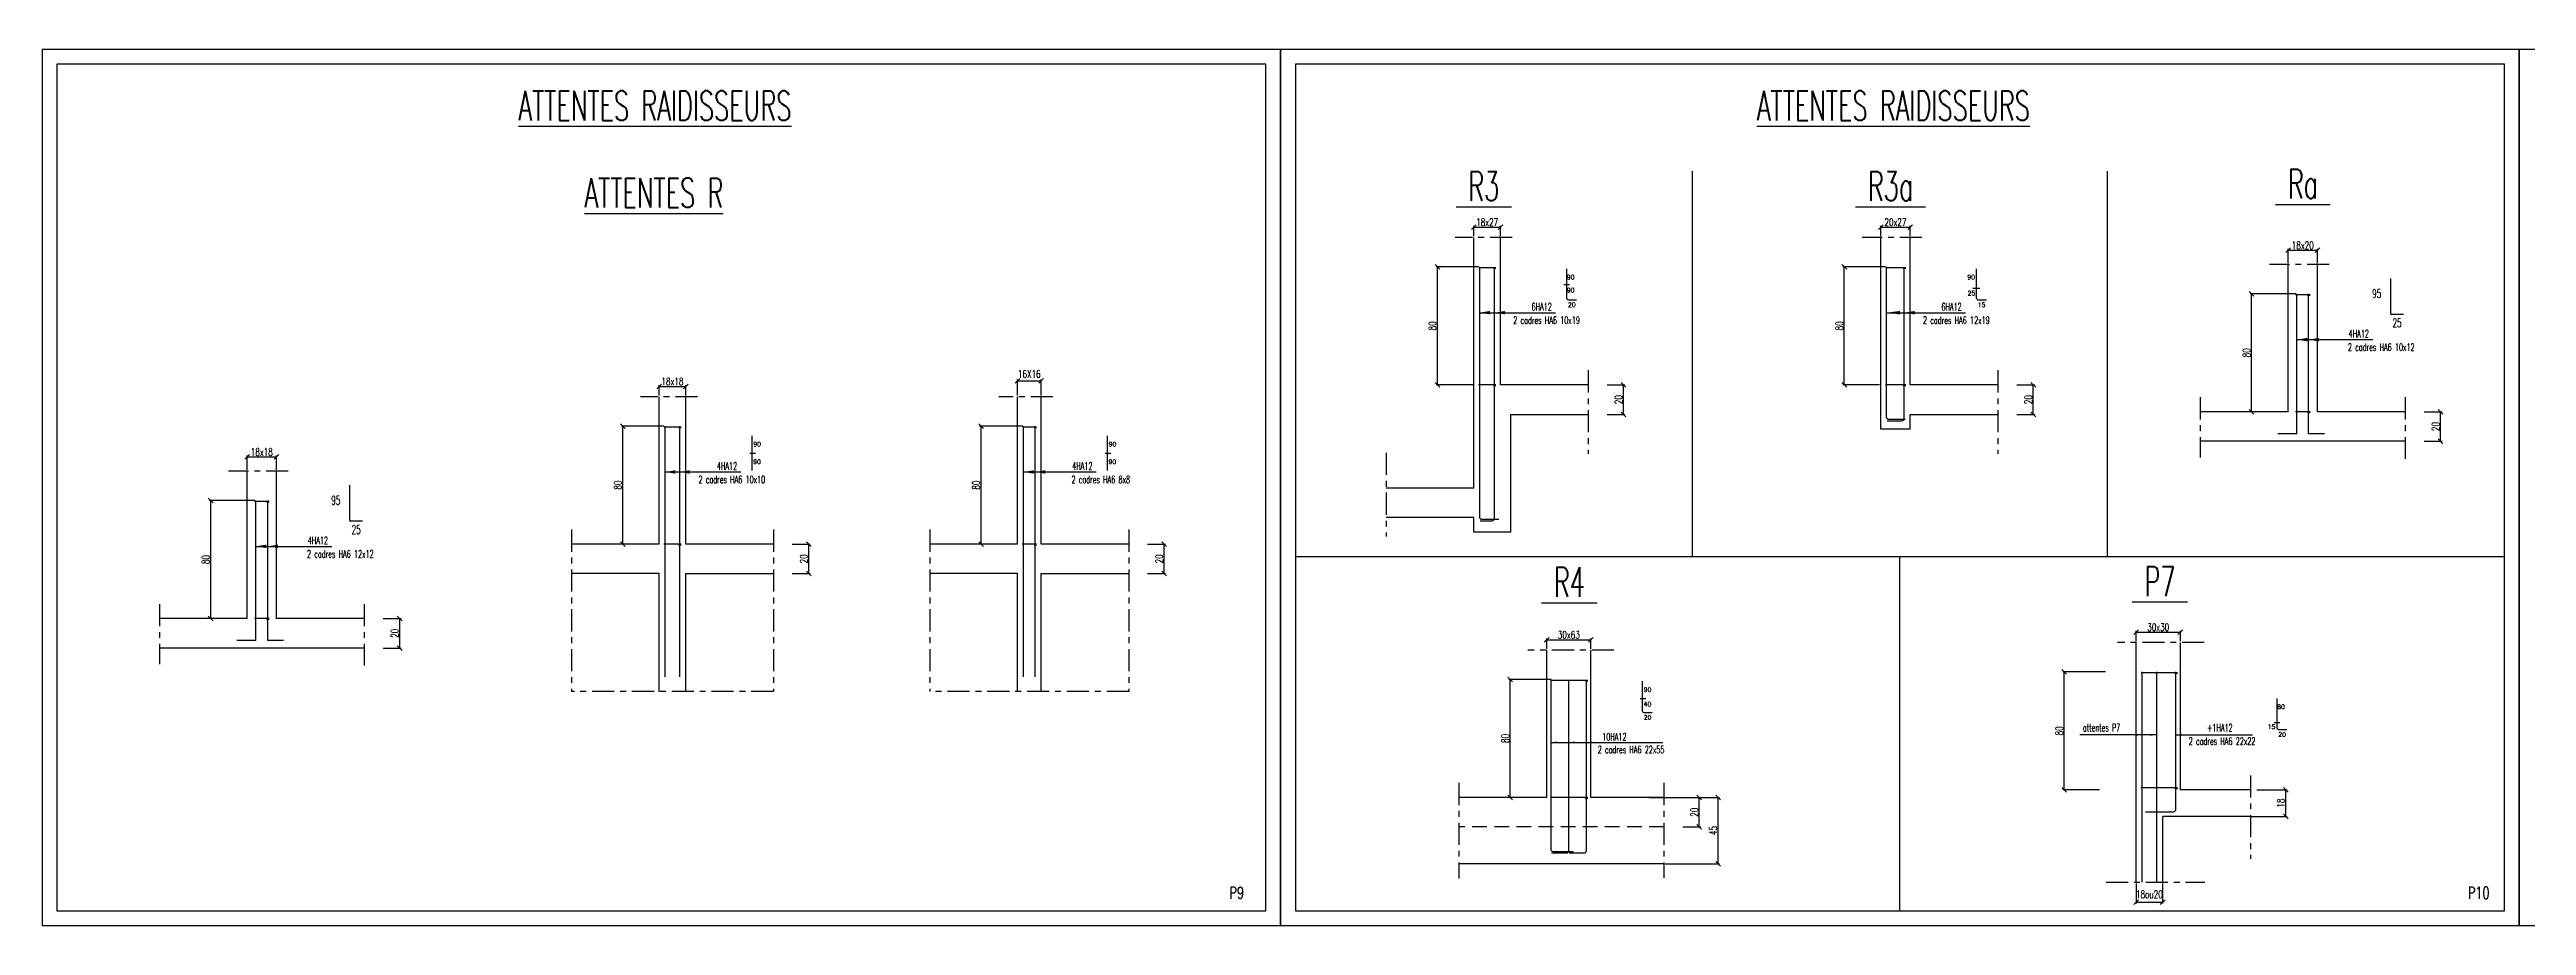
# Model space of a CAD drawing. Extents: x 308 to 787, y -199 to -146.
# Drawn here: x 661.09 to 703.09, y -169.39 to -154.54 of the extents above; entities that cross this region are included whole.
import ezdxf

# ---------------------------------------------------------------- set-up
doc = ezdxf.new("R2010")
doc.units = 0
doc.header["$LTSCALE"] = 0.5
doc.header["$MEASUREMENT"] = 0
doc.linetypes.add('AXES2', pattern=[1.125, 0.75, -0.125, 0.125, -0.125])
doc.linetypes.add('DISCONTINU', pattern=[0.75, 0.5, -0.25])
doc.layers.get('0').update_dxf_attribs({"linetype": 'CONTINUOUS'})
doc.layers.get('DEFPOINTS').update_dxf_attribs({"linetype": 'CONTINUOUS'})
for name, color, linetype in [('COTATION', 7, 'CONTINUOUS'), ('FERRAILLAGE', 1, 'CONTINUOUS'), ('HABILLAGE', 7, 'CONTINUOUS'), ('Texte', 7, 'CONTINUOUS'), ('TEXTES', 1, 'CONTINUOUS')]:
    doc.layers.add(name, color=color, linetype=linetype)
doc.styles.add('ROMANS8', font='romans.shx', dxfattribs={"width": 0.7})
doc.dimstyles.new('COT50 cm', dxfattribs={"dimtxt": 0.15, "dimasz": 0.06, "dimexe": 0.03, "dimexo": 0.1, "dimgap": 0.05, "dimtad": 1, "dimdec": 0, "dimlfac": 100, "dimzin": 0, "dimdsep": 46, "dimtxsty": 'ROMANS8', "dimblk1": 'OBLIQUE', "dimblk2": 'OBLIQUE', "dimsah": 1, "dimcen": 0.03, "dimdle": 0.03, "dimclrt": 1, "dimadec": 0, "dimazin": 0, "dimtfac": 1, "dimtdec": 0, "dimtmove": 0, "dimatfit": 3, "dimfxl": 0, "dimtolj": 1, "dimtzin": 0, "dimlwd": -1, "dimlwe": -1, "dimarcsym": 0})
doc.dimstyles.new('I84 1-20 cm', dxfattribs={"dimscale": 0.4, "dimtxt": 0.32, "dimasz": 0.2, "dimexe": 0.06, "dimexo": 0.05, "dimgap": 0.05, "dimtad": 1, "dimdec": 1, "dimlfac": 40, "dimzin": 9, "dimdsep": 46, "dimtxsty": 'ROMANS8', "dimblk": 'OBLIQUE', "dimcen": 0.09, "dimclrd": 256, "dimclre": 256, "dimclrt": 1, "dimadec": 0, "dimazin": 0, "dimtfac": 1, "dimtdec": 1, "dimtofl": 0, "dimtmove": 2, "dimatfit": 3, "dimfxl": 0, "dimtolj": 1, "dimtzin": 0, "dimarcsym": 0})

# ---------------------------------------------------------------- blocks, each defined once
blk = doc.blocks.new('_Oblique')
at = {"layer": 'COTATION', "color": 0, "lineweight": -2}
blk.add_line((-0.5, -0.5), (0.5, 0.5), dxfattribs=at)
blk = doc.blocks.new('*D685')
at = {"layer": 'COTATION', "lineweight": -2, "transparency": 16777216}
for p, q in [((673.688, -162.925), (673.992, -162.925)), ((673.968, -163.425), (673.968, -162.925)), ((673.688, -163.425), (673.992, -163.425))]:
    blk.add_line(p, q, dxfattribs=at)
at = {"layer": 'DEFPOINTS', "color": 0, "transparency": 16777216}
for p in [(673.668, -162.925), (673.968, -162.925), (673.668, -163.425)]:
    blk.add_point(p, dxfattribs=at)
at = {"layer": 'COTATION', "lineweight": -2, "transparency": 16777216, "xscale": 0.08000000000000002, "yscale": 0.08000000000000002, "zscale": 0.08000000000000002}
for p, rotation in [((673.968, -162.925), 90), ((673.968, -163.425), 270)]:
    blk.add_blockref('_Oblique', p, dxfattribs=dict(at, rotation=rotation))
at = {"layer": 'COTATION', "color": 1, "transparency": 16777216, "insert": (673.884, -163.175), "char_height": 0.128, "attachment_point": 5, "rotation": 90, "style": 'ROMANS8'}
blk.add_mtext('\\A1;20', dxfattribs=at)
blk = doc.blocks.new('*D686')
at = {"layer": 'COTATION', "lineweight": -2, "transparency": 16777216}
for p, q in [((671.509, -160.925), (670.789, -160.925)), ((670.813, -162.925), (670.813, -160.925)), ((671.41, -162.925), (670.789, -162.925))]:
    blk.add_line(p, q, dxfattribs=at)
at = {"layer": 'DEFPOINTS', "color": 0, "transparency": 16777216}
for p in [(670.813, -160.925), (671.529, -160.925), (671.43, -162.925)]:
    blk.add_point(p, dxfattribs=at)
at = {"layer": 'COTATION', "lineweight": -2, "transparency": 16777216, "xscale": 0.08000000000000002, "yscale": 0.08000000000000002, "zscale": 0.08000000000000002}
for p, rotation in [((670.813, -160.925), 90), ((670.813, -162.925), 270)]:
    blk.add_blockref('_Oblique', p, dxfattribs=dict(at, rotation=rotation))
at = {"layer": 'COTATION', "color": 1, "transparency": 16777216, "insert": (670.729, -161.925), "char_height": 0.128, "attachment_point": 5, "rotation": 90, "style": 'ROMANS8'}
blk.add_mtext('\\A1;80', dxfattribs=at)
blk = doc.blocks.new('*D687')
at = {"layer": 'COTATION', "lineweight": -2, "transparency": 16777216}
for p, q in [((666.75, -164.187), (667.054, -164.187)), ((667.03, -164.687), (667.03, -164.187)), ((666.75, -164.687), (667.054, -164.687))]:
    blk.add_line(p, q, dxfattribs=at)
at = {"layer": 'DEFPOINTS', "color": 0, "transparency": 16777216}
for p in [(666.73, -164.187), (667.03, -164.187), (666.73, -164.687)]:
    blk.add_point(p, dxfattribs=at)
at = {"layer": 'COTATION', "lineweight": -2, "transparency": 16777216, "xscale": 0.08000000000000002, "yscale": 0.08000000000000002, "zscale": 0.08000000000000002}
for p, rotation in [((667.03, -164.187), 90), ((667.03, -164.687), 270)]:
    blk.add_blockref('_Oblique', p, dxfattribs=dict(at, rotation=rotation))
at = {"layer": 'COTATION', "color": 1, "transparency": 16777216, "insert": (666.946, -164.437), "char_height": 0.128, "attachment_point": 5, "rotation": 90, "style": 'ROMANS8'}
blk.add_mtext('\\A1;20', dxfattribs=at)
blk = doc.blocks.new('*D688')
at = {"layer": 'COTATION', "lineweight": -2, "transparency": 16777216}
for p, q in [((664.572, -162.187), (663.801, -162.187)), ((663.825, -164.187), (663.825, -162.187)), ((664.422, -164.187), (663.801, -164.187))]:
    blk.add_line(p, q, dxfattribs=at)
at = {"layer": 'DEFPOINTS', "color": 0, "transparency": 16777216}
for p in [(663.825, -162.187), (664.592, -162.187), (664.442, -164.187)]:
    blk.add_point(p, dxfattribs=at)
at = {"layer": 'COTATION', "lineweight": -2, "transparency": 16777216, "xscale": 0.08000000000000002, "yscale": 0.08000000000000002, "zscale": 0.08000000000000002}
for p, rotation in [((663.825, -162.187), 90), ((663.825, -164.187), 270)]:
    blk.add_blockref('_Oblique', p, dxfattribs=dict(at, rotation=rotation))
at = {"layer": 'COTATION', "color": 1, "transparency": 16777216, "insert": (663.741, -163.187), "char_height": 0.128, "attachment_point": 5, "rotation": 90, "style": 'ROMANS8'}
blk.add_mtext('\\A1;80', dxfattribs=at)
blk = doc.blocks.new('*D689')
at = {"layer": 'COTATION', "lineweight": -2, "transparency": 16777216}
for p, q in [((671.43, -160.405), (671.43, -160.228)), ((671.43, -160.252), (671.88, -160.252)), ((671.88, -160.405), (671.88, -160.228))]:
    blk.add_line(p, q, dxfattribs=at)
at = {"layer": 'DEFPOINTS', "color": 0, "transparency": 16777216}
for p in [(671.43, -160.425), (671.88, -160.252), (671.88, -160.425)]:
    blk.add_point(p, dxfattribs=at)
at = {"layer": 'COTATION', "lineweight": -2, "transparency": 16777216, "xscale": 0.08000000000000002, "yscale": 0.08000000000000002, "zscale": 0.08000000000000002, "rotation": 180}
blk.add_blockref('_Oblique', (671.43, -160.252), dxfattribs=at)
at = {"layer": 'COTATION', "lineweight": -2, "transparency": 16777216, "xscale": 0.08000000000000002, "yscale": 0.08000000000000002, "zscale": 0.08000000000000002}
blk.add_blockref('_Oblique', (671.88, -160.252), dxfattribs=at)
at = {"layer": 'COTATION', "color": 1, "transparency": 16777216, "insert": (671.655, -160.168), "char_height": 0.128, "attachment_point": 5, "style": 'ROMANS8'}
blk.add_mtext('\\A1;18x18', dxfattribs=at)
blk = doc.blocks.new('*D690')
at = {"layer": 'COTATION', "lineweight": -2, "transparency": 16777216}
for p, q in [((664.442, -161.667), (664.442, -161.423)), ((664.442, -161.447), (664.942, -161.447)), ((664.942, -161.667), (664.942, -161.423))]:
    blk.add_line(p, q, dxfattribs=at)
at = {"layer": 'DEFPOINTS', "color": 0, "transparency": 16777216}
for p in [(664.442, -161.687), (664.942, -161.447), (664.942, -161.687)]:
    blk.add_point(p, dxfattribs=at)
at = {"layer": 'COTATION', "lineweight": -2, "transparency": 16777216, "xscale": 0.08000000000000002, "yscale": 0.08000000000000002, "zscale": 0.08000000000000002, "rotation": 180}
blk.add_blockref('_Oblique', (664.442, -161.447), dxfattribs=at)
at = {"layer": 'COTATION', "lineweight": -2, "transparency": 16777216, "xscale": 0.08000000000000002, "yscale": 0.08000000000000002, "zscale": 0.08000000000000002}
blk.add_blockref('_Oblique', (664.942, -161.447), dxfattribs=at)
at = {"layer": 'COTATION', "color": 1, "transparency": 16777216, "insert": (664.692, -161.363), "char_height": 0.128, "attachment_point": 5, "style": 'ROMANS8'}
blk.add_mtext('\\A1;18x18', dxfattribs=at)
blk = doc.blocks.new('*D691')
at = {"layer": 'COTATION', "lineweight": -2, "transparency": 16777216}
for p, q in [((679.713, -162.925), (680.017, -162.925)), ((679.993, -163.425), (679.993, -162.925)), ((679.713, -163.425), (680.017, -163.425))]:
    blk.add_line(p, q, dxfattribs=at)
at = {"layer": 'DEFPOINTS', "color": 0, "transparency": 16777216}
for p in [(679.693, -162.925), (679.993, -162.925), (679.693, -163.425)]:
    blk.add_point(p, dxfattribs=at)
at = {"layer": 'COTATION', "lineweight": -2, "transparency": 16777216, "xscale": 0.08000000000000002, "yscale": 0.08000000000000002, "zscale": 0.08000000000000002}
for p, rotation in [((679.993, -162.925), 90), ((679.993, -163.425), 270)]:
    blk.add_blockref('_Oblique', p, dxfattribs=dict(at, rotation=rotation))
at = {"layer": 'COTATION', "color": 1, "transparency": 16777216, "insert": (679.909, -163.175), "char_height": 0.128, "attachment_point": 5, "rotation": 90, "style": 'ROMANS8'}
blk.add_mtext('\\A1;20', dxfattribs=at)
blk = doc.blocks.new('*D692')
at = {"layer": 'COTATION', "lineweight": -2, "transparency": 16777216}
for p, q in [((677.597, -160.925), (676.864, -160.925)), ((676.888, -162.925), (676.888, -160.925)), ((677.486, -162.925), (676.864, -162.925))]:
    blk.add_line(p, q, dxfattribs=at)
at = {"layer": 'DEFPOINTS', "color": 0, "transparency": 16777216}
for p in [(676.888, -160.925), (677.617, -160.925), (677.506, -162.925)]:
    blk.add_point(p, dxfattribs=at)
at = {"layer": 'COTATION', "lineweight": -2, "transparency": 16777216, "xscale": 0.08000000000000002, "yscale": 0.08000000000000002, "zscale": 0.08000000000000002}
for p, rotation in [((676.888, -160.925), 90), ((676.888, -162.925), 270)]:
    blk.add_blockref('_Oblique', p, dxfattribs=dict(at, rotation=rotation))
at = {"layer": 'COTATION', "color": 1, "transparency": 16777216, "insert": (676.804, -161.925), "char_height": 0.128, "attachment_point": 5, "rotation": 90, "style": 'ROMANS8'}
blk.add_mtext('\\A1;80', dxfattribs=at)
blk = doc.blocks.new('*D693')
at = {"layer": 'COTATION', "lineweight": -2, "transparency": 16777216}
for p, q in [((677.506, -160.405), (677.506, -160.134)), ((677.506, -160.158), (677.906, -160.158)), ((677.906, -160.405), (677.906, -160.134))]:
    blk.add_line(p, q, dxfattribs=at)
at = {"layer": 'DEFPOINTS', "color": 0, "transparency": 16777216}
for p in [(677.506, -160.425), (677.906, -160.158), (677.906, -160.425)]:
    blk.add_point(p, dxfattribs=at)
at = {"layer": 'COTATION', "lineweight": -2, "transparency": 16777216, "xscale": 0.08000000000000002, "yscale": 0.08000000000000002, "zscale": 0.08000000000000002, "rotation": 180}
blk.add_blockref('_Oblique', (677.506, -160.158), dxfattribs=at)
at = {"layer": 'COTATION', "lineweight": -2, "transparency": 16777216, "xscale": 0.08000000000000002, "yscale": 0.08000000000000002, "zscale": 0.08000000000000002}
blk.add_blockref('_Oblique', (677.906, -160.158), dxfattribs=at)
at = {"layer": 'COTATION', "color": 1, "transparency": 16777216, "insert": (677.706, -160.04), "char_height": 0.128, "attachment_point": 5, "style": 'ROMANS8'}
blk.add_mtext('\\A1;16X16', dxfattribs=at)
blk = doc.blocks.new('*D706')
at = {"layer": 'COTATION', "lineweight": -2, "transparency": 16777216}
for p, q in [((701.357, -160.682), (701.661, -160.682)), ((701.637, -161.182), (701.637, -160.682)), ((701.357, -161.182), (701.661, -161.182))]:
    blk.add_line(p, q, dxfattribs=at)
at = {"layer": 'DEFPOINTS', "color": 0, "transparency": 16777216}
for p in [(701.337, -160.682), (701.637, -160.682), (701.337, -161.182)]:
    blk.add_point(p, dxfattribs=at)
at = {"layer": 'COTATION', "lineweight": -2, "transparency": 16777216, "xscale": 0.08000000000000002, "yscale": 0.08000000000000002, "zscale": 0.08000000000000002}
for p, rotation in [((701.637, -160.682), 90), ((701.637, -161.182), 270)]:
    blk.add_blockref('_Oblique', p, dxfattribs=dict(at, rotation=rotation))
at = {"layer": 'COTATION', "color": 1, "transparency": 16777216, "insert": (701.553, -160.932), "char_height": 0.128, "attachment_point": 5, "rotation": 90, "style": 'ROMANS8'}
blk.add_mtext('\\A1;20', dxfattribs=at)
blk = doc.blocks.new('*D707')
at = {"layer": 'COTATION', "lineweight": -2, "transparency": 16777216}
for p, q in [((699.18, -158.682), (698.408, -158.682)), ((698.432, -160.682), (698.432, -158.682)), ((699.03, -160.682), (698.408, -160.682))]:
    blk.add_line(p, q, dxfattribs=at)
at = {"layer": 'DEFPOINTS', "color": 0, "transparency": 16777216}
for p in [(698.432, -158.682), (699.2, -158.682), (699.05, -160.682)]:
    blk.add_point(p, dxfattribs=at)
at = {"layer": 'COTATION', "lineweight": -2, "transparency": 16777216, "xscale": 0.08000000000000002, "yscale": 0.08000000000000002, "zscale": 0.08000000000000002}
for p, rotation in [((698.432, -158.682), 90), ((698.432, -160.682), 270)]:
    blk.add_blockref('_Oblique', p, dxfattribs=dict(at, rotation=rotation))
at = {"layer": 'COTATION', "color": 1, "transparency": 16777216, "insert": (698.348, -159.682), "char_height": 0.128, "attachment_point": 5, "rotation": 90, "style": 'ROMANS8'}
blk.add_mtext('\\A1;80', dxfattribs=at)
blk = doc.blocks.new('*D708')
at = {"layer": 'COTATION', "lineweight": -2, "transparency": 16777216}
for p, q in [((699.05, -158.162), (699.05, -157.919)), ((699.55, -158.162), (699.55, -157.919)), ((699.05, -157.943), (699.55, -157.943))]:
    blk.add_line(p, q, dxfattribs=at)
at = {"layer": 'DEFPOINTS', "color": 0, "transparency": 16777216}
for p in [(699.05, -158.182), (699.55, -157.943), (699.55, -158.182)]:
    blk.add_point(p, dxfattribs=at)
at = {"layer": 'COTATION', "lineweight": -2, "transparency": 16777216, "xscale": 0.08000000000000002, "yscale": 0.08000000000000002, "zscale": 0.08000000000000002, "rotation": 180}
blk.add_blockref('_Oblique', (699.05, -157.943), dxfattribs=at)
at = {"layer": 'COTATION', "lineweight": -2, "transparency": 16777216, "xscale": 0.08000000000000002, "yscale": 0.08000000000000002, "zscale": 0.08000000000000002}
blk.add_blockref('_Oblique', (699.55, -157.943), dxfattribs=at)
at = {"layer": 'COTATION', "color": 1, "transparency": 16777216, "insert": (699.3, -157.859), "char_height": 0.128, "attachment_point": 5, "style": 'ROMANS8'}
blk.add_mtext('\\A1;18x20', dxfattribs=at)
blk = doc.blocks.new('*D709')
at = {"layer": 'COTATION', "lineweight": -2, "transparency": 16777216}
for p, q in [((687.502, -160.225), (687.806, -160.225)), ((687.782, -160.725), (687.782, -160.225)), ((687.502, -160.725), (687.806, -160.725))]:
    blk.add_line(p, q, dxfattribs=at)
at = {"layer": 'DEFPOINTS', "color": 0, "transparency": 16777216}
for p in [(687.482, -160.225), (687.782, -160.225), (687.482, -160.725)]:
    blk.add_point(p, dxfattribs=at)
at = {"layer": 'COTATION', "lineweight": -2, "transparency": 16777216, "xscale": 0.08000000000000002, "yscale": 0.08000000000000002, "zscale": 0.08000000000000002}
for p, rotation in [((687.782, -160.225), 90), ((687.782, -160.725), 270)]:
    blk.add_blockref('_Oblique', p, dxfattribs=dict(at, rotation=rotation))
at = {"layer": 'COTATION', "color": 1, "transparency": 16777216, "insert": (687.698, -160.475), "char_height": 0.128, "attachment_point": 5, "rotation": 90, "style": 'ROMANS8'}
blk.add_mtext('\\A1;20', dxfattribs=at)
blk = doc.blocks.new('*D710')
at = {"layer": 'COTATION', "lineweight": -2, "transparency": 16777216}
for p, q in [((685.324, -158.225), (684.603, -158.225)), ((684.627, -160.225), (684.627, -158.225)), ((685.225, -160.225), (684.603, -160.225))]:
    blk.add_line(p, q, dxfattribs=at)
at = {"layer": 'DEFPOINTS', "color": 0, "transparency": 16777216}
for p in [(684.627, -158.225), (685.344, -158.225), (685.245, -160.225)]:
    blk.add_point(p, dxfattribs=at)
at = {"layer": 'COTATION', "lineweight": -2, "transparency": 16777216, "xscale": 0.08000000000000002, "yscale": 0.08000000000000002, "zscale": 0.08000000000000002}
for p, rotation in [((684.627, -158.225), 90), ((684.627, -160.225), 270)]:
    blk.add_blockref('_Oblique', p, dxfattribs=dict(at, rotation=rotation))
at = {"layer": 'COTATION', "color": 1, "transparency": 16777216, "insert": (684.543, -159.225), "char_height": 0.128, "attachment_point": 5, "rotation": 90, "style": 'ROMANS8'}
blk.add_mtext('\\A1;80', dxfattribs=at)
blk = doc.blocks.new('*D711')
at = {"layer": 'COTATION', "lineweight": -2, "transparency": 16777216}
for p, q in [((685.245, -157.705), (685.245, -157.527)), ((685.245, -157.551), (685.695, -157.551)), ((685.695, -157.705), (685.695, -157.527))]:
    blk.add_line(p, q, dxfattribs=at)
at = {"layer": 'DEFPOINTS', "color": 0, "transparency": 16777216}
for p in [(685.245, -157.725), (685.695, -157.551), (685.695, -157.725)]:
    blk.add_point(p, dxfattribs=at)
at = {"layer": 'COTATION', "lineweight": -2, "transparency": 16777216, "xscale": 0.08000000000000002, "yscale": 0.08000000000000002, "zscale": 0.08000000000000002, "rotation": 180}
blk.add_blockref('_Oblique', (685.245, -157.551), dxfattribs=at)
at = {"layer": 'COTATION', "lineweight": -2, "transparency": 16777216, "xscale": 0.08000000000000002, "yscale": 0.08000000000000002, "zscale": 0.08000000000000002}
blk.add_blockref('_Oblique', (685.695, -157.551), dxfattribs=at)
at = {"layer": 'COTATION', "color": 1, "transparency": 16777216, "insert": (685.47, -157.467), "char_height": 0.128, "attachment_point": 5, "style": 'ROMANS8'}
blk.add_mtext('\\A1;18x27', dxfattribs=at)
blk = doc.blocks.new('*D778')
at = {"layer": 'COTATION', "lineweight": -2, "transparency": 16777216}
for p, q in [((694.451, -160.225), (694.755, -160.225)), ((694.731, -160.725), (694.731, -160.225)), ((694.451, -160.725), (694.755, -160.725))]:
    blk.add_line(p, q, dxfattribs=at)
at = {"layer": 'DEFPOINTS', "color": 0, "transparency": 16777216}
for p in [(694.431, -160.225), (694.731, -160.225), (694.431, -160.725)]:
    blk.add_point(p, dxfattribs=at)
at = {"layer": 'COTATION', "lineweight": -2, "transparency": 16777216, "xscale": 0.08000000000000002, "yscale": 0.08000000000000002, "zscale": 0.08000000000000002}
for p, rotation in [((694.731, -160.225), 90), ((694.731, -160.725), 270)]:
    blk.add_blockref('_Oblique', p, dxfattribs=dict(at, rotation=rotation))
at = {"layer": 'COTATION', "color": 1, "transparency": 16777216, "insert": (694.647, -160.475), "char_height": 0.128, "attachment_point": 5, "rotation": 90, "style": 'ROMANS8'}
blk.add_mtext('\\A1;20', dxfattribs=at)
blk = doc.blocks.new('*D779')
at = {"layer": 'COTATION', "lineweight": -2, "transparency": 16777216}
for p, q in [((692.222, -158.225), (691.502, -158.225)), ((691.526, -160.225), (691.526, -158.225)), ((692.123, -160.225), (691.502, -160.225))]:
    blk.add_line(p, q, dxfattribs=at)
at = {"layer": 'DEFPOINTS', "color": 0, "transparency": 16777216}
for p in [(691.526, -158.225), (692.242, -158.225), (692.143, -160.225)]:
    blk.add_point(p, dxfattribs=at)
at = {"layer": 'COTATION', "lineweight": -2, "transparency": 16777216, "xscale": 0.08000000000000002, "yscale": 0.08000000000000002, "zscale": 0.08000000000000002}
for p, rotation in [((691.526, -158.225), 90), ((691.526, -160.225), 270)]:
    blk.add_blockref('_Oblique', p, dxfattribs=dict(at, rotation=rotation))
at = {"layer": 'COTATION', "color": 1, "transparency": 16777216, "insert": (691.442, -159.225), "char_height": 0.128, "attachment_point": 5, "rotation": 90, "style": 'ROMANS8'}
blk.add_mtext('\\A1;80', dxfattribs=at)
blk = doc.blocks.new('*D780')
at = {"layer": 'COTATION', "lineweight": -2, "transparency": 16777216}
for p, q in [((692.143, -157.705), (692.143, -157.527)), ((692.143, -157.551), (692.643, -157.551)), ((692.643, -157.705), (692.643, -157.527))]:
    blk.add_line(p, q, dxfattribs=at)
at = {"layer": 'DEFPOINTS', "color": 0, "transparency": 16777216}
for p in [(692.143, -157.725), (692.643, -157.551), (692.643, -157.725)]:
    blk.add_point(p, dxfattribs=at)
at = {"layer": 'COTATION', "lineweight": -2, "transparency": 16777216, "xscale": 0.08000000000000002, "yscale": 0.08000000000000002, "zscale": 0.08000000000000002, "rotation": 180}
blk.add_blockref('_Oblique', (692.143, -157.551), dxfattribs=at)
at = {"layer": 'COTATION', "lineweight": -2, "transparency": 16777216, "xscale": 0.08000000000000002, "yscale": 0.08000000000000002, "zscale": 0.08000000000000002}
blk.add_blockref('_Oblique', (692.643, -157.551), dxfattribs=at)
at = {"layer": 'COTATION', "color": 1, "transparency": 16777216, "insert": (692.393, -157.467), "char_height": 0.128, "attachment_point": 5, "style": 'ROMANS8'}
blk.add_mtext('\\A1;20x27', dxfattribs=at)
blk = doc.blocks.new('*D781')
at = {"layer": 'COTATION', "lineweight": -2, "transparency": 16777216}
for p, q in [((688.787, -167.22), (689.091, -167.22)), ((689.067, -167.72), (689.067, -167.22)), ((688.787, -167.72), (689.091, -167.72))]:
    blk.add_line(p, q, dxfattribs=at)
at = {"layer": 'DEFPOINTS', "color": 0, "transparency": 16777216}
for p in [(688.767, -167.22), (689.067, -167.22), (688.767, -167.72)]:
    blk.add_point(p, dxfattribs=at)
at = {"layer": 'COTATION', "lineweight": -2, "transparency": 16777216, "xscale": 0.08000000000000002, "yscale": 0.08000000000000002, "zscale": 0.08000000000000002}
for p, rotation in [((689.067, -167.22), 90), ((689.067, -167.72), 270)]:
    blk.add_blockref('_Oblique', p, dxfattribs=dict(at, rotation=rotation))
at = {"layer": 'COTATION', "color": 1, "transparency": 16777216, "insert": (688.983, -167.47), "char_height": 0.128, "attachment_point": 5, "rotation": 90, "style": 'ROMANS8'}
blk.add_mtext('\\A1;20', dxfattribs=at)
blk = doc.blocks.new('*D782')
at = {"layer": 'COTATION', "lineweight": -2, "transparency": 16777216}
for p, q in [((686.558, -165.22), (685.838, -165.22)), ((685.862, -167.22), (685.862, -165.22)), ((686.459, -167.22), (685.838, -167.22))]:
    blk.add_line(p, q, dxfattribs=at)
at = {"layer": 'DEFPOINTS', "color": 0, "transparency": 16777216}
for p in [(685.862, -165.22), (686.578, -165.22), (686.479, -167.22)]:
    blk.add_point(p, dxfattribs=at)
at = {"layer": 'COTATION', "lineweight": -2, "transparency": 16777216, "xscale": 0.08000000000000002, "yscale": 0.08000000000000002, "zscale": 0.08000000000000002}
for p, rotation in [((685.862, -165.22), 90), ((685.862, -167.22), 270)]:
    blk.add_blockref('_Oblique', p, dxfattribs=dict(at, rotation=rotation))
at = {"layer": 'COTATION', "color": 1, "transparency": 16777216, "insert": (685.778, -166.22), "char_height": 0.128, "attachment_point": 5, "rotation": 90, "style": 'ROMANS8'}
blk.add_mtext('\\A1;80', dxfattribs=at)
blk = doc.blocks.new('*D783')
at = {"layer": 'COTATION', "lineweight": -2, "transparency": 16777216}
for p, q in [((686.479, -164.7), (686.479, -164.523)), ((686.479, -164.547), (687.229, -164.547)), ((687.229, -164.7), (687.229, -164.523))]:
    blk.add_line(p, q, dxfattribs=at)
at = {"layer": 'DEFPOINTS', "color": 0, "transparency": 16777216}
for p in [(687.229, -164.547), (686.479, -164.72), (687.229, -164.72)]:
    blk.add_point(p, dxfattribs=at)
at = {"layer": 'COTATION', "lineweight": -2, "transparency": 16777216, "xscale": 0.08000000000000002, "yscale": 0.08000000000000002, "zscale": 0.08000000000000002, "rotation": 180}
blk.add_blockref('_Oblique', (686.479, -164.547), dxfattribs=at)
at = {"layer": 'COTATION', "lineweight": -2, "transparency": 16777216, "xscale": 0.08000000000000002, "yscale": 0.08000000000000002, "zscale": 0.08000000000000002}
blk.add_blockref('_Oblique', (687.229, -164.547), dxfattribs=at)
at = {"layer": 'COTATION', "color": 1, "transparency": 16777216, "insert": (686.854, -164.463), "char_height": 0.128, "attachment_point": 5, "style": 'ROMANS8'}
blk.add_mtext('\\A1;30x63', dxfattribs=at)
blk = doc.blocks.new('*D784')
at = {"layer": 'COTATION', "lineweight": -2, "transparency": 16777216}
for p, q in [((688.218, -167.22), (689.409, -167.22)), ((689.385, -168.345), (689.385, -167.22)), ((688.487, -168.345), (689.409, -168.345))]:
    blk.add_line(p, q, dxfattribs=at)
at = {"layer": 'DEFPOINTS', "color": 0, "transparency": 16777216}
for p in [(688.198, -167.22), (689.385, -167.22), (688.467, -168.345)]:
    blk.add_point(p, dxfattribs=at)
at = {"layer": 'COTATION', "lineweight": -2, "transparency": 16777216, "xscale": 0.08000000000000002, "yscale": 0.08000000000000002, "zscale": 0.08000000000000002}
for p, rotation in [((689.385, -167.22), 90), ((689.385, -168.345), 270)]:
    blk.add_blockref('_Oblique', p, dxfattribs=dict(at, rotation=rotation))
at = {"layer": 'COTATION', "color": 1, "transparency": 16777216, "insert": (689.301, -167.782), "char_height": 0.128, "attachment_point": 5, "rotation": 90, "style": 'ROMANS8'}
blk.add_mtext('\\A1;45', dxfattribs=at)
blk = doc.blocks.new('*D1456')
at = {"layer": 'COTATION', "lineweight": -2, "transparency": 16777216}
for p, q in [((698.522, -167.091), (699.036, -167.091)), ((699.012, -167.541), (699.012, -167.091)), ((698.432, -167.541), (699.036, -167.541))]:
    blk.add_line(p, q, dxfattribs=at)
at = {"layer": 'DEFPOINTS', "color": 0, "transparency": 16777216}
for p in [(698.502, -167.091), (699.012, -167.091), (698.412, -167.541)]:
    blk.add_point(p, dxfattribs=at)
at = {"layer": 'COTATION', "lineweight": -2, "transparency": 16777216, "xscale": 0.08000000000000002, "yscale": 0.08000000000000002, "zscale": 0.08000000000000002}
for p, rotation in [((699.012, -167.091), 90), ((699.012, -167.541), 270)]:
    blk.add_blockref('_Oblique', p, dxfattribs=dict(at, rotation=rotation))
at = {"layer": 'COTATION', "color": 1, "transparency": 16777216, "insert": (698.928, -167.316), "char_height": 0.128, "attachment_point": 5, "rotation": 90, "style": 'ROMANS8'}
blk.add_mtext('\\A1;18', dxfattribs=at)
blk = doc.blocks.new('*D1457')
at = {"layer": 'COTATION', "lineweight": -2, "transparency": 16777216}
for p, q in [((695.952, -165.091), (695.231, -165.091)), ((695.255, -167.091), (695.255, -165.091)), ((695.853, -167.091), (695.231, -167.091))]:
    blk.add_line(p, q, dxfattribs=at)
at = {"layer": 'DEFPOINTS', "color": 0, "transparency": 16777216}
for p in [(695.255, -165.091), (695.972, -165.091), (695.873, -167.091)]:
    blk.add_point(p, dxfattribs=at)
at = {"layer": 'COTATION', "lineweight": -2, "transparency": 16777216, "xscale": 0.08000000000000002, "yscale": 0.08000000000000002, "zscale": 0.08000000000000002}
for p, rotation in [((695.255, -165.091), 90), ((695.255, -167.091), 270)]:
    blk.add_blockref('_Oblique', p, dxfattribs=dict(at, rotation=rotation))
at = {"layer": 'COTATION', "color": 1, "transparency": 16777216, "insert": (695.171, -166.091), "char_height": 0.128, "attachment_point": 5, "rotation": 90, "style": 'ROMANS8'}
blk.add_mtext('\\A1;80', dxfattribs=at)
blk = doc.blocks.new('*D1458')
at = {"layer": 'COTATION', "lineweight": -2, "transparency": 16777216}
for p, q in [((696.474, -164.571), (696.474, -164.394)), ((696.474, -164.418), (697.224, -164.418)), ((697.224, -164.571), (697.224, -164.394))]:
    blk.add_line(p, q, dxfattribs=at)
at = {"layer": 'DEFPOINTS', "color": 0, "transparency": 16777216}
for p in [(696.474, -164.591), (697.224, -164.418), (697.224, -164.591)]:
    blk.add_point(p, dxfattribs=at)
at = {"layer": 'COTATION', "lineweight": -2, "transparency": 16777216, "xscale": 0.08000000000000002, "yscale": 0.08000000000000002, "zscale": 0.08000000000000002, "rotation": 180}
blk.add_blockref('_Oblique', (696.474, -164.418), dxfattribs=at)
at = {"layer": 'COTATION', "lineweight": -2, "transparency": 16777216, "xscale": 0.08000000000000002, "yscale": 0.08000000000000002, "zscale": 0.08000000000000002}
blk.add_blockref('_Oblique', (697.224, -164.418), dxfattribs=at)
at = {"layer": 'COTATION', "color": 1, "transparency": 16777216, "insert": (696.849, -164.334), "char_height": 0.128, "attachment_point": 5, "style": 'ROMANS8'}
blk.add_mtext('\\A1;30x30', dxfattribs=at)
blk = doc.blocks.new('*D1459')
at = {"layer": 'COTATION', "lineweight": -2, "transparency": 16777216}
for p, q in [((696.474, -168.677), (696.474, -169.018)), ((696.924, -168.677), (696.924, -169.018)), ((696.474, -168.994), (696.924, -168.994))]:
    blk.add_line(p, q, dxfattribs=at)
at = {"layer": 'DEFPOINTS', "color": 0, "transparency": 16777216}
for p in [(696.474, -168.657), (696.924, -168.657), (696.924, -168.994)]:
    blk.add_point(p, dxfattribs=at)
at = {"layer": 'COTATION', "lineweight": -2, "transparency": 16777216, "xscale": 0.08000000000000002, "yscale": 0.08000000000000002, "zscale": 0.08000000000000002, "rotation": 180}
blk.add_blockref('_Oblique', (696.474, -168.994), dxfattribs=at)
at = {"layer": 'COTATION', "lineweight": -2, "transparency": 16777216, "xscale": 0.08000000000000002, "yscale": 0.08000000000000002, "zscale": 0.08000000000000002}
blk.add_blockref('_Oblique', (696.924, -168.994), dxfattribs=at)
at = {"layer": 'COTATION', "color": 1, "transparency": 16777216, "insert": (696.699, -168.862), "char_height": 0.128, "attachment_point": 5, "style": 'ROMANS8'}
blk.add_mtext('\\A1;18ou20', dxfattribs=at)

msp = doc.modelspace()

# ---------------------------------------------------------------- linework, layer by layer
at = {"color": 7}
for p, q in [((688.9497, -163.134), (688.9497, -156.6042)), ((695.9859, -163.134), (695.9859, -156.6042)), ((682.2178, -163.134), (702.7178, -163.134)), ((692.4678, -169.14), (692.4678, -163.134))]:
    msp.add_line(p, q, dxfattribs=at)
at = {"color": 4}
for points in [[(681.9678, -169.39), (681.9678, -154.54), (660.9678, -154.54), (660.9678, -169.39)], [(702.9678, -169.39), (702.9678, -154.54), (681.9678, -154.54), (681.9678, -169.39)], [(723.9678, -169.39), (723.9678, -154.54), (702.9678, -154.54), (702.9678, -169.39)]]:
    msp.add_lwpolyline(points, close=True, dxfattribs=at)
at = {"color": 7}
for points in [[(661.2178, -169.14), (681.7178, -169.14), (681.7178, -154.79), (661.2178, -154.79)], [(682.2178, -169.14), (702.7178, -169.14), (702.7178, -154.79), (682.2178, -154.79)]]:
    msp.add_lwpolyline(points, close=True, dxfattribs=at)
at = {"layer": 'FERRAILLAGE', "color": 6, "linetype": 'AXES2'}
for p, q in [((685.8941, -157.7247), (684.9279, -157.7247)), ((692.8428, -157.7247), (691.8266, -157.7247)), ((699.7491, -158.1819), (698.7328, -158.1819)), ((687.1822, -159.9784), (687.1822, -161.394)), ((694.1309, -159.9784), (694.1309, -161.394)), ((672.0796, -160.4253), (671.1133, -160.4253)), ((678.105, -160.4253), (677.1888, -160.4253)), ((697.5621, -160.4356), (697.5621, -161.4545)), ((701.0371, -160.4356), (701.0371, -161.4762)), ((665.1419, -161.6866), (664.1257, -161.6866)), ((683.7572, -161.3773), (683.7572, -162.7929)), ((669.9426, -162.679), (669.9426, -165.4253)), ((673.3676, -162.679), (673.3676, -165.4253)), ((676.0181, -162.679), (676.0181, -165.4253)), ((679.3931, -162.679), (679.3931, -165.4253)), ((662.955, -163.9403), (662.955, -164.9592)), ((666.43, -163.9403), (666.43, -164.9809)), ((697.6298, -164.5915), (696.1574, -164.5915)), ((687.6185, -164.72), (686.1623, -164.72)), ((673.3676, -165.4253), (669.9426, -165.4253)), ((679.3931, -165.4253), (676.0181, -165.4253)), ((684.9916, -166.9737), (684.9916, -168.5925)), ((688.4666, -166.9737), (688.4666, -168.5854)), ((698.4117, -166.8452), (698.4117, -168.2608)), ((695.9635, -168.6568), (697.637, -168.6568))]:
    msp.add_line(p, q, dxfattribs=at)
at = {"layer": 'FERRAILLAGE', "color": 3}
for p, q in [((685.2447, -161.9747), (685.2447, -157.7247)), ((685.6947, -160.2247), (685.6947, -157.7247)), ((692.1434, -160.9747), (692.1434, -157.7247)), ((692.6434, -160.2247), (692.6434, -157.7247)), ((699.0496, -160.6819), (699.0496, -158.1819)), ((699.5496, -160.6819), (699.5496, -158.1819)), ((671.4301, -162.9253), (671.4301, -160.4253)), ((671.8801, -162.9253), (671.8801, -160.4253)), ((677.5056, -162.9253), (677.5056, -160.4253)), ((677.9056, -162.9253), (677.9056, -160.4253)), ((687.1822, -160.2247), (685.6947, -160.2247)), ((694.1309, -160.2247), (692.6434, -160.2247)), ((685.8697, -160.7247), (687.1822, -160.7247)), ((685.8697, -162.7247), (685.8697, -160.7247)), ((692.1434, -160.9747), (692.1434, -160.7247)), ((692.6434, -160.7247), (694.1309, -160.7247)), ((692.6434, -160.9747), (692.6434, -160.7247)), ((699.0496, -160.6819), (697.5621, -160.6819)), ((701.0371, -160.6819), (699.5496, -160.6819)), ((692.6434, -160.9747), (692.1434, -160.9747)), ((701.0371, -161.1819), (697.5621, -161.1819)), ((664.4425, -164.1866), (664.4425, -161.6866)), ((664.9425, -164.1866), (664.9425, -161.6866)), ((685.2447, -161.9747), (683.7572, -161.9747)), ((685.2447, -162.4747), (683.7572, -162.4747)), ((685.2447, -162.7247), (685.2447, -162.4747)), ((671.4301, -162.9253), (669.9426, -162.9253)), ((673.3676, -162.9253), (671.8801, -162.9253)), ((677.5056, -162.9253), (676.0181, -162.9253)), ((679.3931, -162.9253), (677.9056, -162.9253)), ((685.8697, -162.7247), (685.2447, -162.7247)), ((671.4301, -163.4253), (669.9426, -163.4253)), ((671.4301, -165.4253), (671.4301, -163.4253)), ((671.8801, -163.4253), (673.3676, -163.4253)), ((671.8801, -165.4253), (671.8801, -163.4253)), ((677.5056, -163.4253), (676.0181, -163.4253)), ((677.5056, -165.4253), (677.5056, -163.4253)), ((677.9056, -163.4253), (679.3931, -163.4253)), ((677.9056, -165.4253), (677.9056, -163.4253)), ((664.4425, -164.1866), (662.955, -164.1866)), ((666.43, -164.1866), (664.9425, -164.1866)), ((696.4742, -168.6568), (696.4742, -164.5915)), ((697.2242, -167.0915), (697.2242, -164.5915)), ((666.43, -164.6866), (662.955, -164.6866)), ((686.4791, -167.22), (686.4791, -164.72)), ((687.2291, -167.22), (687.2291, -164.72)), ((698.4117, -167.0915), (697.2242, -167.0915)), ((686.4791, -167.22), (684.9916, -167.22)), ((688.4666, -167.22), (687.2291, -167.22)), ((696.9242, -168.6568), (696.9242, -167.5415)), ((698.4117, -167.5415), (696.9242, -167.5415)), ((688.4666, -168.345), (684.9916, -168.345))]:
    msp.add_line(p, q, dxfattribs=at)
at = {"layer": 'FERRAILLAGE', "color": 7}
for p, q in [((685.6187, -158.2393), (685.3287, -158.2393)), ((685.6187, -158.2544), (685.5752, -158.2544)), ((692.5674, -158.2393), (692.2274, -158.2393)), ((692.5674, -158.2544), (692.5239, -158.2544)), ((686.7715, -158.5226), (686.8661, -158.5226)), ((693.7068, -158.5872), (693.8252, -158.5872)), ((699.4237, -158.6964), (699.1738, -158.6964)), ((699.4237, -158.7116), (699.3801, -158.7116)), ((685.3447, -159.001), (686.6314, -159.001)), ((692.2434, -159.001), (693.5801, -159.001)), ((699.1996, -159.4582), (700.4863, -159.4582)), ((685.6187, -160.2247), (685.3249, -160.2247)), ((685.6187, -160.2399), (685.5752, -160.2399)), ((692.5674, -160.2247), (692.2236, -160.2247)), ((692.5674, -160.2399), (692.5239, -160.2399)), ((699.4237, -160.6819), (699.1738, -160.6819)), ((699.4237, -160.6971), (699.3801, -160.6971)), ((671.8042, -160.9399), (671.5141, -160.9399)), ((671.8042, -160.955), (671.7606, -160.955)), ((677.8297, -160.9399), (677.5907, -160.9399)), ((677.8297, -160.955), (677.7861, -160.955)), ((672.9673, -161.3816), (673.0619, -161.3816)), ((678.9928, -161.3816), (679.0874, -161.3816)), ((671.5301, -161.7016), (672.8168, -161.7016)), ((677.6056, -161.7016), (678.8423, -161.7016)), ((664.8165, -162.2011), (664.5667, -162.2011)), ((664.8165, -162.2163), (664.773, -162.2163)), ((671.8042, -162.9253), (671.5104, -162.9253)), ((671.8042, -162.9405), (671.7606, -162.9405)), ((677.8297, -162.9253), (677.5824, -162.9253)), ((677.8297, -162.9405), (677.7861, -162.9405)), ((664.5925, -162.9629), (665.8792, -162.9629)), ((664.8165, -164.1866), (664.5667, -164.1866)), ((664.8165, -164.2018), (664.773, -164.2018)), ((687.1782, -165.2345), (686.5631, -165.2345)), ((687.1782, -165.2497), (687.1346, -165.2497)), ((697.1733, -165.106), (696.5582, -165.106)), ((697.1733, -165.1211), (697.1297, -165.1211)), ((688.0663, -165.5436), (688.1609, -165.5436)), ((698.8163, -165.9469), (698.9109, -165.9469)), ((697.1733, -167.0567), (696.5545, -167.0567)), ((697.1733, -167.0719), (697.1297, -167.0719)), ((687.1759, -167.22), (686.5594, -167.22)), ((687.1759, -167.2351), (687.1323, -167.2351))]:
    msp.add_line(p, q, dxfattribs=at)
at = {"layer": 'FERRAILLAGE'}
for p, q in [((699.1996, -161.0548), (699.1996, -158.6819)), ((699.3996, -161.0548), (699.3996, -158.6819)), ((700.7886, -158.4209), (700.7886, -159.0149)), ((701.0073, -159.0299), (700.8036, -159.0299)), ((671.5301, -165.1753), (671.5301, -160.9253)), ((671.7801, -165.1753), (671.7801, -160.9253)), ((673.0042, -161.6745), (673.0042, -161.0886)), ((677.6056, -165.1753), (677.6056, -160.9253)), ((677.8056, -165.1753), (677.8056, -160.9253)), ((679.0297, -161.6745), (679.0297, -161.0886)), ((699.1996, -161.0548), (698.8768, -161.0548)), ((699.6685, -161.0548), (699.3996, -161.0548)), ((666.1815, -161.9257), (666.1815, -162.5196)), ((664.5925, -164.5595), (664.5925, -162.1866)), ((664.7925, -164.5595), (664.7925, -162.1866)), ((666.4002, -162.5346), (666.1965, -162.5346)), ((664.5925, -164.5595), (664.2697, -164.5595)), ((665.0614, -164.5595), (664.7925, -164.5595))]:
    msp.add_line(p, q, dxfattribs=at)
at = {"layer": 'FERRAILLAGE', "color": 3, "linetype": 'DISCONTINU'}
msp.add_line((688.4666, -167.72), (684.9916, -167.72), dxfattribs=at)
at = {"layer": 'FERRAILLAGE'}
for points in [[(685.6668, -162.5079), (685.3847, -162.5079, -0.4142136), (685.3447, -162.4679), (685.3447, -158.2247)], [(685.3526, -162.5276), (685.5547, -162.5276, 0.4142136), (685.5947, -162.4876), (685.5947, -158.2444)], [(686.9862, -158.7917), (686.8588, -158.7917, -0.4142136), (686.8188, -158.7517), (686.8188, -158.2554)], [(692.5593, -160.8128), (692.2834, -160.8128, -0.4142136), (692.2434, -160.7728), (692.2434, -158.2247)], [(692.2513, -160.8325), (692.5034, -160.8325, 0.4142136), (692.5434, -160.7925), (692.5434, -158.2444)], [(693.9349, -158.7917), (693.8075, -158.7917, -0.4142136), (693.7675, -158.7517), (693.7675, -158.2554)], [(686.9262, -168.1419), (686.5941, -168.1419, -0.4142136), (686.5541, -168.1019), (686.5541, -165.22)], [(686.562, -168.1616), (686.8141, -168.1616, 0.4142136), (686.8541, -168.1216), (686.8541, -165.2397)], [(686.862, -168.1616), (687.1141, -168.1616, 0.4142136), (687.1541, -168.1216), (687.1541, -165.2397)], [(688.2706, -165.787), (688.1432, -165.787, -0.4142136), (688.1032, -165.747), (688.1032, -165.2507)], [(696.634, -167.461), (697.1092, -167.461, 0.4142136), (697.1492, -167.421), (697.1492, -165.0915)], [(699.031, -166.0761), (698.9036, -166.0761, -0.4142136), (698.8636, -166.0361), (698.8636, -165.5398)]]:
    msp.add_lwpolyline(points, format="xyb", dxfattribs=at)
for points in [[(696.5742, -168.6568), (696.5742, -165.0915)], [(696.8242, -168.6568), (696.8242, -165.0915)]]:
    msp.add_lwpolyline(points, dxfattribs=at)
for centre in [(700.8036, -159.0149), (666.1965, -162.5196)]:
    msp.add_arc(centre, 0.015, 180, 270, dxfattribs=at)
at = {"layer": 'FERRAILLAGE', "color": 7}
for points in [[(685.5196, -158.9718), (685.5196, -159.0301), (685.3447, -159.001)], [(685.7696, -158.9718), (685.7696, -159.0301), (685.5947, -159.001)], [(692.4683, -158.9718), (692.4683, -159.0301), (692.2434, -159.001)], [(692.7183, -158.9718), (692.7183, -159.0301), (692.5434, -159.001)], [(699.3745, -159.429), (699.3745, -159.4873), (699.1996, -159.4582)], [(699.5745, -159.429), (699.5745, -159.4873), (699.3996, -159.4582)], [(671.705, -161.6725), (671.705, -161.7308), (671.5301, -161.7016)], [(671.955, -161.6725), (671.955, -161.7308), (671.7801, -161.7016)], [(677.7805, -161.6725), (677.7805, -161.7308), (677.6056, -161.7016)], [(677.9805, -161.6725), (677.9805, -161.7308), (677.8056, -161.7016)], [(664.7674, -162.9337), (664.7674, -162.992), (664.5925, -162.9629)], [(664.9674, -162.9337), (664.9674, -162.992), (664.7925, -162.9629)]]:
    msp.add_solid(points, dxfattribs=at)

# ---------------------------------------------------------------- texts
at = {"layer": 'FERRAILLAGE', "color": 7, "style": 'ROMANS8'}
for s, p in [('90', (686.821, -158.6572)), ('90', (686.8212, -158.4358)), ('90', (693.6131, -158.4358)), ('25', (693.6184, -158.7083)), ('20', (686.8413, -158.9049)), ('15', (693.79, -158.9049)), ('90', (673.0267, -161.269)), ('90', (679.0522, -161.269)), ('90', (673.0246, -161.5654)), ('90', (679.0501, -161.5654)), ('90', (688.1257, -165.431)), ('40', (688.1236, -165.6761)), ('20', (688.1257, -165.9002)), ('80', (698.866, -165.7201)), ('15', (698.7056, -166.0592)), ('20', (698.8861, -166.1893))]:
    msp.add_text(s, height=0.075, dxfattribs=at).set_placement(p)
at = {"layer": 'FERRAILLAGE', "color": 7, "style": 'ROMANS8', "width": 0.6}
for s, p in [('95', (700.4771, -158.7517)), ('25', (700.8218, -159.2495)), ('95', (665.8699, -162.2564)), ('25', (666.2146, -162.7542))]:
    msp.add_text(s, height=0.15, dxfattribs=at).set_placement(p)
at = {"layer": 'FERRAILLAGE', "color": 1, "style": 'ROMANS8', "width": 0.6}
for s, height, p in [('2 cadres HA6 10x19', 0.126654, (685.9116, -159.1928)), ('6HA12', 0.12665, (686.2227, -158.9634)), ('2 cadres HA6 12x19', 0.126654, (692.8603, -159.1928)), ('6HA12', 0.12665, (693.1714, -158.9634)), ('2 cadres HA6 10x12', 0.126654, (700.0651, -159.65)), ('4HA12', 0.12665, (700.0777, -159.4205)), ('4HA12', 0.12665, (672.4082, -161.664)), ('4HA12', 0.12665, (678.4336, -161.664)), ('2 cadres HA6 10x10', 0.126654, (672.0971, -161.8935)), ('2 cadres HA6 8x8', 0.126654, (678.4211, -161.8935)), ('4HA12', 0.12665, (665.4705, -162.9252)), ('2 cadres HA6 12x12', 0.126654, (665.4579, -163.1547)), ('10HA12', 0.12665, (687.4196, -166.2553)), ('attentes P7', 0.126654, (695.5715, -166.1004)), ('2 cadres HA6 22x22', 0.126654, (697.3657, -166.3299)), ('+1HA12', 0.12665, (697.6768, -166.1004)), ('2 cadres HA6 22x55', 0.126654, (687.3445, -166.4717))]:
    msp.add_text(s, height=height, dxfattribs=at).set_placement(p)
at = {"layer": 'HABILLAGE', "color": 1, "style": 'ROMANS8', "width": 0.7}
for s, p in [('P9', (681.101, -168.9361)), ('P10', (702.101, -168.9361))]:
    msp.add_text(s, height=0.2, dxfattribs=at).set_placement(p)
at = {"layer": 'Texte', "color": 4, "style": 'ROMANS8', "width": 0.6}
for s, p in [('%%U R3 ', (684.9421, -157.1057)), ('%%U R3a ', (691.7178, -157.1057)), ('%%U Ra ', (698.8383, -157.0669)), ('%%uATTENTES R', (670.164, -157.2193)), ('%%U R4 ', (686.3939, -163.8183)), ('%%U P7 ', (696.4071, -163.8056))]:
    msp.add_text(s, height=0.5, dxfattribs=at).set_placement(p)
at = {"layer": 'TEXTES', "color": 4, "style": 'ROMANS8', "width": 0.6}
for p in [(669.0435, -155.7416), (690.0435, -155.7416)]:
    msp.add_text('%%uATTENTES RAIDISSEURS', height=0.5, dxfattribs=at).set_placement(p)

# ---------------------------------------------------------------- dimensions: what is measured, and where the dimension line sits
at = {"layer": 'COTATION'}
for base, p1, p2, text, picture, middle in [((685.6947, -157.5513), (685.2447, -157.7247), (685.6947, -157.7247), '<>x27', '*D711', (685.4697, -157.4673)), ((692.6434, -157.5513), (692.1434, -157.7247), (692.6434, -157.7247), '<>x27', '*D780', (692.3934, -157.4673)), ((699.5496, -157.9427), (699.0496, -158.1819), (699.5496, -158.1819), '18x20', '*D708', (699.2996, -157.8587)), ((677.9056, -160.1578), (677.5056, -160.4253), (677.9056, -160.4253), '<>X16', '*D693', (677.7056, -160.0398)), ((671.8801, -160.2519), (671.4301, -160.4253), (671.8801, -160.4253), '<>x18', '*D689', (671.6551, -160.1679)), ((664.9425, -161.4474), (664.4425, -161.6866), (664.9425, -161.6866), '18x18', '*D690', (664.6925, -161.3634)), ((687.2291, -164.5466), (686.4791, -164.72), (687.2291, -164.72), '<>x63', '*D783', (686.8541, -164.4626)), ((697.2242, -164.418), (696.4742, -164.5915), (697.2242, -164.5915), '<>x30', '*D1458', (696.8492, -164.334))]:
    dim = msp.add_linear_dim(base=base, p1=p1, p2=p2, text=text, dimstyle='I84 1-20 cm', dxfattribs=at)
    dim.commit()
    dim.dimension.update_dxf_attribs({"geometry": picture, "text_midpoint": middle})
for base, p1, p2, picture, middle in [((684.6273, -158.2247), (685.2447, -160.2247), (685.3436, -158.2247), '*D710', (684.5433, -159.2247)), ((691.526, -158.2247), (692.1434, -160.2247), (692.2423, -158.2247), '*D779', (691.442, -159.2247)), ((698.4323, -158.6819), (699.0496, -160.6819), (699.1996, -158.6819), '*D707', (698.3483, -159.6819)), ((687.7822, -160.2247), (687.4822, -160.7247), (687.4822, -160.2247), '*D709', (687.6982, -160.4747)), ((694.7309, -160.2247), (694.4309, -160.7247), (694.4309, -160.2247), '*D778', (694.6469, -160.4747)), ((701.6371, -160.6819), (701.3371, -161.1819), (701.3371, -160.6819), '*D706', (701.5531, -160.9319)), ((670.8128, -160.9253), (671.4301, -162.9253), (671.529, -160.9253), '*D686', (670.7288, -161.9253)), ((676.8883, -160.9253), (677.5056, -162.9253), (677.6165, -160.9253), '*D692', (676.8043, -161.9253)), ((663.8251, -162.1866), (664.4425, -164.1866), (664.5925, -162.1866), '*D688', (663.7411, -163.1866)), ((673.9676, -162.9253), (673.6676, -163.4253), (673.6676, -162.9253), '*D685', (673.8836, -163.1753)), ((679.9931, -162.9253), (679.6931, -163.4253), (679.6931, -162.9253), '*D691', (679.9091, -163.1753)), ((667.03, -164.1866), (666.73, -164.6866), (666.73, -164.1866), '*D687', (666.946, -164.4366)), ((695.2553, -165.0915), (695.8726, -167.0915), (695.9715, -165.0915), '*D1457', (695.1713, -166.0915)), ((685.8618, -165.22), (686.4791, -167.22), (686.578, -165.22), '*D782', (685.7778, -166.22)), ((699.0117, -167.0915), (698.4117, -167.5415), (698.5022, -167.0915), '*D1456', (698.9277, -167.3165)), ((689.3851, -167.22), (688.4666, -168.345), (688.1984, -167.22), '*D784', (689.3011, -167.7825)), ((689.0666, -167.22), (688.7666, -167.72), (688.7666, -167.22), '*D781', (688.9826, -167.47))]:
    dim = msp.add_linear_dim(base=base, p1=p1, p2=p2, angle=90, dimstyle='I84 1-20 cm', dxfattribs=at)
    dim.commit()
    dim.dimension.update_dxf_attribs({"geometry": picture, "text_midpoint": middle})
dim = msp.add_linear_dim(base=(696.9242, -168.9939), p1=(696.4742, -168.6568), p2=(696.9242, -168.6568), text='<>ou20', dimstyle='I84 1-20 cm', dxfattribs=at)
dim.commit()
dim.dimension.update_dxf_attribs({"geometry": '*D1459', "text_midpoint": (696.6992, -168.8621), "dimtype": 160})

# ---------------------------------------------------------------- leaders
for points in [[(686.5541, -166.2876), (688.4507, -166.2876)], [(686.8541, -166.2876), (688.4507, -166.2876)], [(687.1541, -166.2876), (688.4507, -166.2876)], [(696.8135, -166.1591), (695.5169, -166.1591)], [(696.5635, -166.1591), (695.5169, -166.1591)], [(697.1492, -166.1591), (698.4459, -166.1591)]]:
    msp.add_leader(points, dimstyle='COT50 cm', override={"dimasz": 0.1, "dimtad": 0, "dimfxl": 0.3}, dxfattribs=at)

doc.saveas('drawing.dxf')
